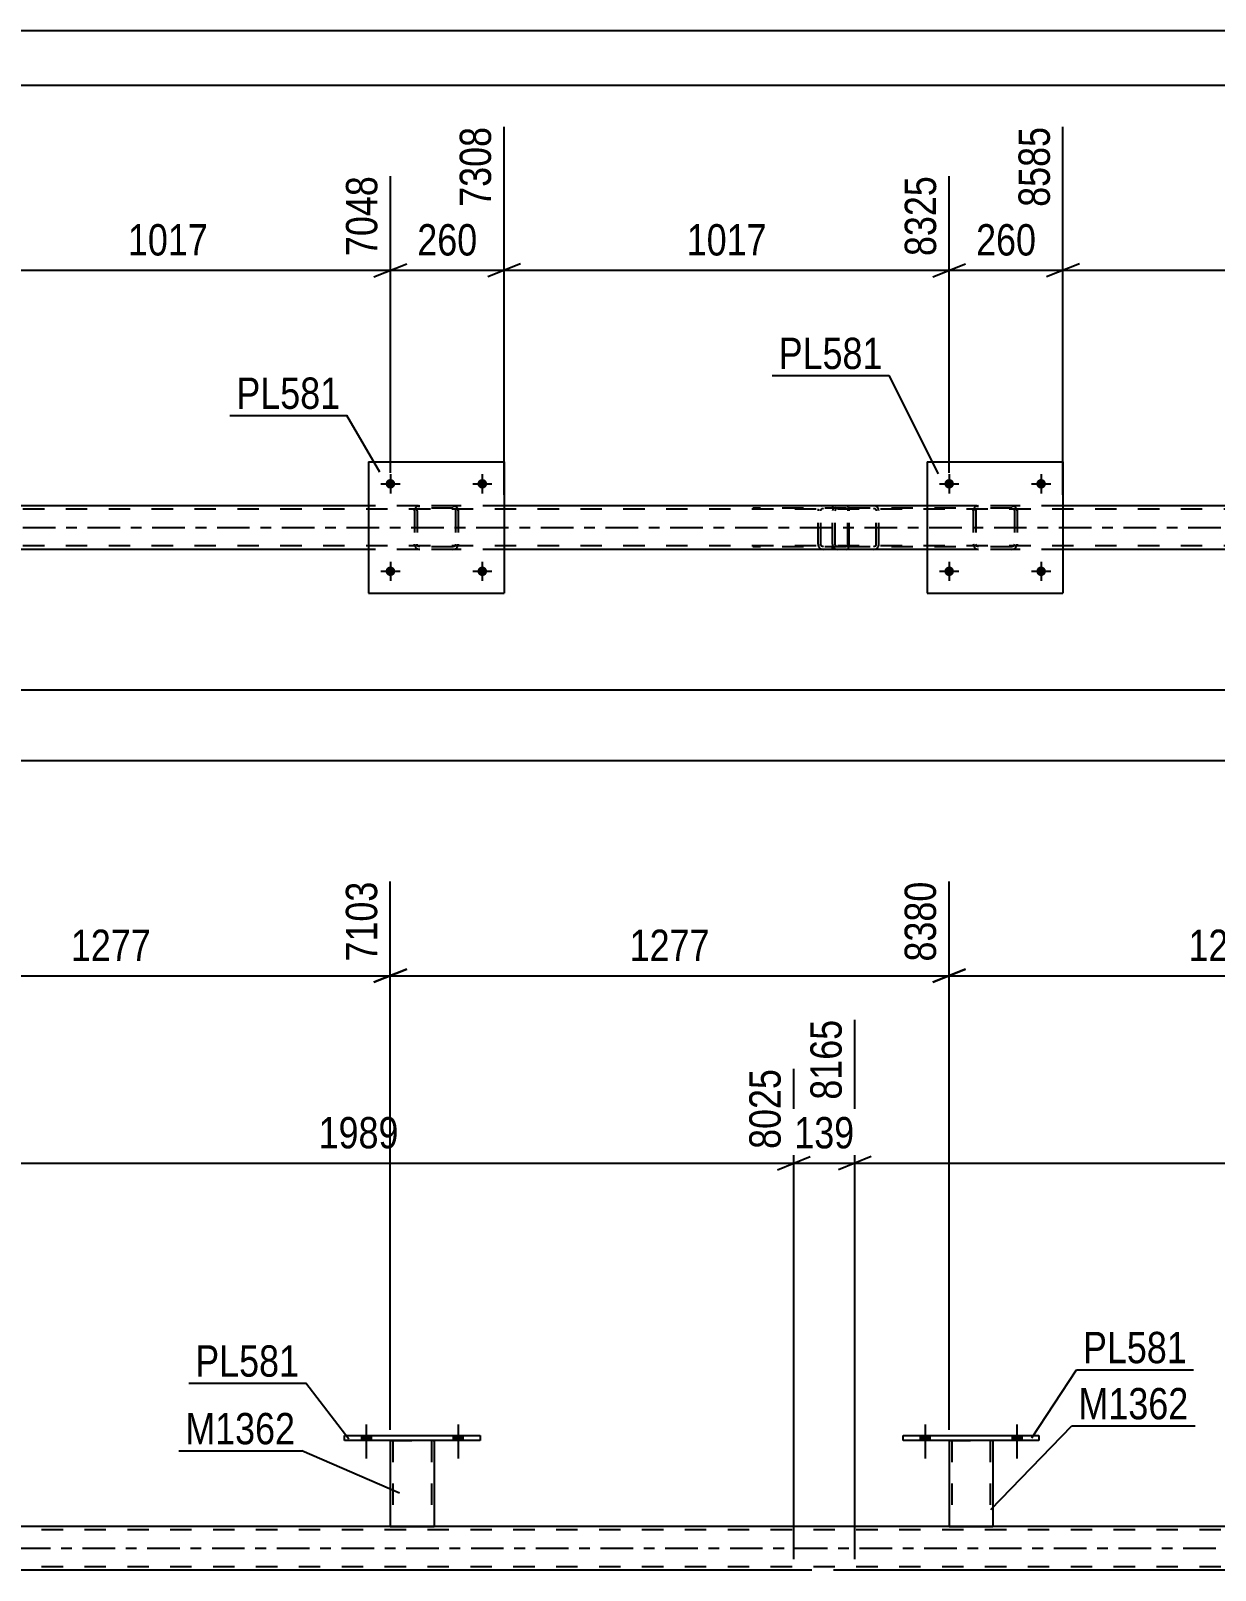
# Model space of a CAD drawing. Header units: millimetres. Extents: x 0 to 841, y 0 to 594.
# Drawn here: x 292.7 to 401, y 453.3 to 594 of the extents above; entities that cross this region are included whole.
import ezdxf

# ---------------------------------------------------------------- set-up
doc = ezdxf.new("R2010")
doc.units = ezdxf.units.MM
doc.linetypes.add('DXK_LINE_DOT2', pattern=[3.9198, 1.9599, -1.9599])
doc.linetypes.add('DXK_LINE_DOT3', pattern=[5.9187, 2.979, -0.9799, 0.9799, -0.9799])
doc.styles.add('Arial Narrow', font='ARIALN.TTF', dxfattribs={"height": 0.2})

# ---------------------------------------------------------------- blocks, each defined once
blk = doc.blocks.new('Unknown-247343380-1135 - 18088')
at = {"color": 5, "linetype": 'Continuous'}
for p, q in [((841, 594), (0, 594)), ((836, 589), (5, 589))]:
    blk.add_line(p, q, dxfattribs=at)
blk = doc.blocks.new('Part-247343380-4621 - 4602')
at = {"color": 7, "linetype": 'DXK_LINE_DOT2'}
for p, q in [((367.25, 550.59), (358.7, 550.59)), ((367.25, 550.35), (358.7, 550.35)), ((364.68, 550.24), (364.66, 550.11)), ((364.69, 550.29), (364.68, 550.24)), ((364.93, 550.2), (364.98, 550.28)), ((365.16, 550.59), (364.97, 550.55)), ((364.98, 550.28), (365.06, 550.33)), ((365.06, 550.33), (365.16, 550.35)), ((365.97, 550.59), (365.97, 550.35)), ((367.35, 550.55), (367.25, 550.59)), ((367.25, 550.35), (367.3, 550.33)), ((367.3, 550.33), (367.35, 550.28)), ((367.44, 550.45), (367.35, 550.55)), ((367.35, 550.28), (367.37, 550.2)), ((367.5, 550.29), (367.44, 550.45)), ((367.52, 550.11), (367.5, 550.29)), ((364.66, 547.07), (364.66, 550.11)), ((364.91, 550.11), (364.93, 550.2)), ((364.91, 547.07), (364.91, 550.11)), ((367.37, 550.2), (367.39, 550.11)), ((367.39, 547.07), (367.39, 550.11)), ((367.52, 547.07), (367.52, 550.11)), ((367.25, 546.83), (358.7, 546.83)), ((367.25, 546.59), (358.7, 546.59)), ((364.66, 547.07), (364.67, 546.98)), ((364.67, 546.98), (364.69, 546.88)), ((364.92, 547), (364.91, 547.07)), ((364.93, 546.98), (364.92, 547)), ((364.98, 546.9), (364.93, 546.98)), ((364.97, 546.62), (365.16, 546.59)), ((365.06, 546.85), (364.98, 546.9)), ((365.16, 546.83), (365.06, 546.85)), ((365.97, 546.59), (365.97, 546.83)), ((367.3, 546.85), (367.25, 546.83)), ((367.25, 546.59), (367.35, 546.62)), ((367.35, 546.9), (367.3, 546.85)), ((367.37, 546.98), (367.35, 546.9)), ((367.35, 546.62), (367.44, 546.73)), ((367.39, 547.07), (367.37, 546.98)), ((367.44, 546.73), (367.5, 546.88)), ((367.5, 546.88), (367.52, 547.07))]:
    blk.add_line(p, q, dxfattribs=at)
blk.add_arc((365.14, 547.08), 0.492, 203.8494, 248.8059, dxfattribs=at)
blk = doc.blocks.new('Part-247343380-4740 - 4602')
at = {"color": 7, "linetype": 'DXK_LINE_DOT2'}
for p, q in [((764.32, 550.27), (102.57, 550.27)), ((335.97, 550.59), (323.57, 550.59)), ((387.05, 550.59), (374.65, 550.59)), ((764.32, 546.91), (102.57, 546.91)), ((335.97, 546.59), (323.57, 546.59)), ((387.05, 546.59), (374.65, 546.59))]:
    blk.add_line(p, q, dxfattribs=at)
at = {"color": 2, "linetype": 'Continuous'}
for p, q in [((323.57, 550.59), (284.89, 550.59)), ((374.65, 550.59), (335.97, 550.59)), ((425.73, 550.59), (387.05, 550.59)), ((323.57, 546.59), (284.89, 546.59)), ((374.65, 546.59), (335.97, 546.59)), ((425.73, 546.59), (387.05, 546.59))]:
    blk.add_line(p, q, dxfattribs=at)
at = {"color": 7, "linetype": 'DXK_LINE_DOT3'}
blk.add_line((102.57, 548.59), (764.32, 548.59), dxfattribs=at)
blk = doc.blocks.new('Part-247343380-4624 - 4602')
at = {"color": 7, "linetype": 'DXK_LINE_DOT2'}
for p, q in [((366, 550.24), (365.97, 550.11)), ((366.01, 550.29), (366, 550.24)), ((366.25, 550.2), (366.3, 550.28)), ((366.48, 550.59), (366.29, 550.55)), ((366.3, 550.28), (366.39, 550.33)), ((366.39, 550.33), (366.48, 550.35)), ((377.26, 550.59), (366.48, 550.59)), ((377.26, 550.35), (366.48, 550.35)), ((369.92, 550.55), (369.72, 550.59)), ((369.72, 550.35), (369.82, 550.33)), ((369.82, 550.33), (369.9, 550.28)), ((369.9, 550.28), (369.96, 550.2)), ((370.2, 550.24), (370.19, 550.29)), ((370.23, 550.11), (370.2, 550.24)), ((365.97, 547.07), (365.97, 550.11)), ((366.23, 550.11), (366.25, 550.2)), ((366.23, 547.07), (366.23, 550.11)), ((369.96, 550.2), (369.97, 550.11)), ((369.97, 547.07), (369.97, 550.11)), ((370.23, 547.07), (370.23, 550.11)), ((365.97, 547.07), (365.99, 546.98)), ((365.99, 546.98), (366.01, 546.88)), ((366.24, 547), (366.23, 547.07)), ((366.25, 546.98), (366.24, 547)), ((366.3, 546.9), (366.25, 546.98)), ((366.29, 546.62), (366.48, 546.59)), ((366.39, 546.85), (366.3, 546.9)), ((366.48, 546.83), (366.39, 546.85)), ((377.26, 546.83), (366.48, 546.83)), ((377.26, 546.59), (366.48, 546.59)), ((369.82, 546.85), (369.72, 546.83)), ((369.72, 546.59), (369.92, 546.62)), ((369.9, 546.9), (369.82, 546.85)), ((369.96, 546.98), (369.9, 546.9)), ((369.96, 547), (369.97, 547.07)), ((369.96, 546.98), (369.96, 547)), ((370.19, 546.88), (370.21, 546.98)), ((370.21, 546.98), (370.23, 547.07))]:
    blk.add_line(p, q, dxfattribs=at)
for centre, start, end in [((369.74, 550.09), 24.32, 69.2417), ((366.46, 547.09), 204.32, 249.2417), ((369.74, 547.09), 290.7583, 335.68)]:
    blk.add_arc(centre, 0.496, start, end, dxfattribs=at)
blk = doc.blocks.new('Part-247343380-18731 - 4602')
at = {"color": 2, "linetype": 'Continuous'}
for p, q in [((374.65, 554.59), (374.65, 542.59)), ((374.65, 554.59), (387.05, 554.59)), ((387.05, 554.59), (387.05, 542.59)), ((374.65, 542.59), (387.05, 542.59))]:
    blk.add_line(p, q, dxfattribs=at)
blk = doc.blocks.new('Part-247343380-18729 - 4602')
at = {"color": 2, "linetype": 'Continuous'}
for p, q in [((323.57, 554.59), (323.57, 542.59)), ((323.57, 554.59), (335.97, 554.59)), ((335.97, 554.59), (335.97, 542.59)), ((323.57, 542.59), (335.97, 542.59))]:
    blk.add_line(p, q, dxfattribs=at)
blk = doc.blocks.new('Part-247343380-18728 - 4602')
at = {"color": 7, "linetype": 'DXK_LINE_DOT2'}
for p, q in [((327.77, 550.11), (327.81, 550.29)), ((327.81, 550.29), (327.77, 550.11)), ((328.03, 550.2), (328.08, 550.28)), ((328.07, 550.55), (328.25, 550.59)), ((328.25, 550.59), (328.07, 550.55)), ((328.08, 550.28), (328.16, 550.33)), ((328.16, 550.33), (328.25, 550.35)), ((331.29, 550.59), (328.25, 550.59)), ((331.29, 550.35), (328.25, 550.35)), ((331.29, 550.59), (331.48, 550.55)), ((331.48, 550.55), (331.29, 550.59)), ((331.29, 550.35), (331.39, 550.33)), ((331.39, 550.33), (331.46, 550.28)), ((331.46, 550.28), (331.52, 550.2)), ((331.74, 550.29), (331.77, 550.11)), ((331.77, 550.11), (331.74, 550.29)), ((327.77, 550.11), (327.77, 547.07)), ((328.01, 550.11), (328.03, 550.2)), ((328.01, 550.11), (328.01, 547.07)), ((331.52, 550.2), (331.53, 550.11)), ((331.53, 550.11), (331.53, 547.07)), ((331.77, 550.11), (331.77, 547.07)), ((327.81, 546.88), (327.77, 547.07)), ((327.77, 547.07), (327.81, 546.88)), ((328.03, 546.98), (328.01, 547.07)), ((328.08, 546.9), (328.03, 546.98)), ((328.25, 546.59), (328.07, 546.62)), ((328.07, 546.62), (328.25, 546.59)), ((328.16, 546.85), (328.08, 546.9)), ((328.25, 546.83), (328.16, 546.85)), ((331.29, 546.83), (328.25, 546.83)), ((331.29, 546.59), (328.25, 546.59)), ((331.39, 546.85), (331.29, 546.83)), ((331.48, 546.62), (331.29, 546.59)), ((331.29, 546.59), (331.48, 546.62)), ((331.46, 546.9), (331.39, 546.85)), ((331.52, 546.98), (331.46, 546.9)), ((331.53, 547.07), (331.52, 546.98)), ((331.77, 547.07), (331.74, 546.88)), ((331.74, 546.88), (331.77, 547.07))]:
    blk.add_line(p, q, dxfattribs=at)
at = {"color": 7, "linetype": 'DXK_LINE_DOT3'}
blk.add_line((329.77, 548.59), (329.77, 548.59), dxfattribs=at)
at = {"color": 7, "linetype": 'DXK_LINE_DOT2'}
for centre, start, end in [((328.25, 550.11), 112.5, 157.5), ((328.25, 550.11), 112.5, 157.5), ((331.29, 550.11), 22.5, 67.5), ((331.29, 550.11), 22.5, 67.5), ((328.25, 547.07), 202.5, 247.5), ((328.25, 547.07), 202.5, 247.5), ((331.29, 547.07), 292.5, 337.5), ((331.29, 547.07), 292.5, 337.5)]:
    blk.add_arc(centre, 0.48, start, end, dxfattribs=at)
blk = doc.blocks.new('Part-247343380-18730 - 4602')
at = {"color": 7, "linetype": 'DXK_LINE_DOT2'}
for p, q in [((378.85, 550.11), (378.89, 550.29)), ((378.89, 550.29), (378.85, 550.11)), ((379.11, 550.2), (379.16, 550.28)), ((379.15, 550.55), (379.33, 550.59)), ((379.33, 550.59), (379.15, 550.55)), ((379.16, 550.28), (379.24, 550.33)), ((379.24, 550.33), (379.33, 550.35)), ((382.37, 550.59), (379.33, 550.59)), ((382.37, 550.35), (379.33, 550.35)), ((382.37, 550.59), (382.56, 550.55)), ((382.56, 550.55), (382.37, 550.59)), ((382.37, 550.35), (382.47, 550.33)), ((382.47, 550.33), (382.54, 550.28)), ((382.54, 550.28), (382.6, 550.2)), ((382.82, 550.29), (382.85, 550.11)), ((382.85, 550.11), (382.82, 550.29)), ((378.85, 550.11), (378.85, 547.07)), ((379.09, 550.11), (379.11, 550.2)), ((379.09, 550.11), (379.09, 547.07)), ((382.6, 550.2), (382.61, 550.11)), ((382.61, 550.11), (382.61, 547.07)), ((382.85, 550.11), (382.85, 547.07)), ((378.89, 546.88), (378.85, 547.07)), ((378.85, 547.07), (378.89, 546.88)), ((379.11, 546.98), (379.09, 547.07)), ((379.16, 546.9), (379.11, 546.98)), ((379.33, 546.59), (379.15, 546.62)), ((379.15, 546.62), (379.33, 546.59)), ((379.24, 546.85), (379.16, 546.9)), ((379.33, 546.83), (379.24, 546.85)), ((382.37, 546.83), (379.33, 546.83)), ((382.37, 546.59), (379.33, 546.59)), ((382.47, 546.85), (382.37, 546.83)), ((382.56, 546.62), (382.37, 546.59)), ((382.37, 546.59), (382.56, 546.62)), ((382.54, 546.9), (382.47, 546.85)), ((382.6, 546.98), (382.54, 546.9)), ((382.61, 547.07), (382.6, 546.98)), ((382.85, 547.07), (382.82, 546.88)), ((382.82, 546.88), (382.85, 547.07))]:
    blk.add_line(p, q, dxfattribs=at)
at = {"color": 7, "linetype": 'DXK_LINE_DOT3'}
blk.add_line((380.85, 548.59), (380.85, 548.59), dxfattribs=at)
at = {"color": 7, "linetype": 'DXK_LINE_DOT2'}
for centre, start, end in [((379.33, 550.11), 112.5, 157.5), ((379.33, 550.11), 112.5, 157.5), ((382.37, 550.11), 22.5, 67.5), ((382.37, 550.11), 22.5, 67.5), ((379.33, 547.07), 202.5, 247.5), ((379.33, 547.07), 202.5, 247.5), ((382.37, 547.07), 292.5, 337.5), ((382.37, 547.07), 292.5, 337.5)]:
    blk.add_arc(centre, 0.48, start, end, dxfattribs=at)
blk = doc.blocks.new('Bolt-247343380-18757 - 4602')
at = {"linetype": 'Continuous'}
for points in [[(326.01, 544.59, -1), (325.13, 544.59, -1)], [(334.41, 544.59, -1), (333.53, 544.59, -1)]]:
    blk.add_hatch(color=1, dxfattribs=at).paths.add_polyline_path(points)
at = {"color": 1, "linetype": 'Continuous'}
for p, q in [((325.57, 545.47), (325.57, 543.71)), ((333.97, 545.47), (333.97, 543.71)), ((324.69, 544.59), (326.45, 544.59)), ((333.09, 544.59), (334.85, 544.59))]:
    blk.add_line(p, q, dxfattribs=at)
blk = doc.blocks.new('Bolt-247343380-18758 - 4602')
at = {"linetype": 'Continuous'}
for points in [[(326.01, 552.59, -1), (325.13, 552.59, -1)], [(334.41, 552.59, -1), (333.53, 552.59, -1)]]:
    blk.add_hatch(color=1, dxfattribs=at).paths.add_polyline_path(points)
at = {"color": 1, "linetype": 'Continuous'}
for p, q in [((325.57, 553.47), (325.57, 551.71)), ((333.97, 553.47), (333.97, 551.71)), ((324.69, 552.59), (326.45, 552.59)), ((333.09, 552.59), (334.85, 552.59))]:
    blk.add_line(p, q, dxfattribs=at)
blk = doc.blocks.new('Bolt-247343380-18759 - 4602')
at = {"linetype": 'Continuous'}
for points in [[(377.09, 544.59, -1), (376.21, 544.59, -1)], [(385.49, 544.59, -1), (384.61, 544.59, -1)]]:
    blk.add_hatch(color=1, dxfattribs=at).paths.add_polyline_path(points)
at = {"color": 1, "linetype": 'Continuous'}
for p, q in [((376.65, 545.47), (376.65, 543.71)), ((385.05, 545.47), (385.05, 543.71)), ((375.77, 544.59), (377.53, 544.59)), ((384.17, 544.59), (385.93, 544.59))]:
    blk.add_line(p, q, dxfattribs=at)
blk = doc.blocks.new('Bolt-247343380-18760 - 4602')
at = {"linetype": 'Continuous'}
for points in [[(377.09, 552.59, -1), (376.21, 552.59, -1)], [(385.49, 552.59, -1), (384.61, 552.59, -1)]]:
    blk.add_hatch(color=1, dxfattribs=at).paths.add_polyline_path(points)
at = {"color": 1, "linetype": 'Continuous'}
for p, q in [((376.65, 553.47), (376.65, 551.71)), ((385.05, 553.47), (385.05, 551.71)), ((375.77, 552.59), (377.53, 552.59)), ((384.17, 552.59), (385.93, 552.59))]:
    blk.add_line(p, q, dxfattribs=at)
blk = doc.blocks.new('Part-247343380-4993 - 4843')
at = {"color": 2, "linetype": 'Continuous'}
for p, q in [((756.18, 457.28), (54.76, 457.28)), ((362.44, 453.28), (282.88, 453.28)), ((447.58, 453.28), (368.02, 453.28))]:
    blk.add_line(p, q, dxfattribs=at)
at = {"color": 7, "linetype": 'DXK_LINE_DOT2'}
for p, q in [((762.1, 456.96), (54.76, 456.96)), ((762.1, 453.6), (54.76, 453.6)), ((368.02, 453.28), (362.44, 453.28))]:
    blk.add_line(p, q, dxfattribs=at)
at = {"color": 7, "linetype": 'DXK_LINE_DOT3'}
blk.add_line((54.76, 455.28), (762.1, 455.28), dxfattribs=at)
blk = doc.blocks.new('Part-247343380-19158 - 4843')
at = {"color": 2, "linetype": 'Continuous'}
for p, q in [((376.64, 465.12), (376.64, 457.28)), ((380.64, 465.12), (380.64, 457.28)), ((376.64, 457.28), (380.64, 457.28))]:
    blk.add_line(p, q, dxfattribs=at)
at = {"color": 7, "linetype": 'DXK_LINE_DOT2'}
for p, q in [((376.64, 465.12), (380.64, 465.12)), ((376.64, 465.12), (376.64, 465.12)), ((376.64, 465.12), (376.64, 465.12)), ((376.88, 465.12), (376.88, 457.28)), ((380.4, 465.12), (380.4, 457.28)), ((380.64, 465.12), (380.64, 465.12)), ((380.64, 465.12), (380.64, 465.12)), ((380.34, 457.28), (380.38, 457.28)), ((380.34, 457.28), (380.38, 457.28)), ((380.38, 457.28), (380.4, 457.28)), ((380.38, 457.28), (380.4, 457.28))]:
    blk.add_line(p, q, dxfattribs=at)
blk = doc.blocks.new('Bolt-247343380-19187 - 4843')
at = {"linetype": 'Continuous'}
for points in [[(374, 465.12), (374.88, 465.12), (374.88, 465.6), (374, 465.6)], [(382.4, 465.12), (383.28, 465.12), (383.28, 465.6), (382.4, 465.6)]]:
    blk.add_hatch(color=1, dxfattribs=at).paths.add_polyline_path(points)
at = {"color": 1, "linetype": 'Continuous'}
for p, q in [((374.44, 466.6), (374.44, 463.48)), ((382.84, 466.6), (382.84, 463.48)), ((374, 465.6), (374, 465.12)), ((374.88, 465.6), (374.88, 465.12)), ((382.4, 465.6), (382.4, 465.12)), ((383.28, 465.6), (383.28, 465.12))]:
    blk.add_line(p, q, dxfattribs=at)
blk = doc.blocks.new('Part-247343380-19156 - 4843')
at = {"color": 2, "linetype": 'Continuous'}
for p, q in [((325.56, 465.12), (325.56, 457.28)), ((329.56, 465.12), (329.56, 457.28)), ((325.56, 457.28), (329.56, 457.28))]:
    blk.add_line(p, q, dxfattribs=at)
at = {"color": 7, "linetype": 'DXK_LINE_DOT2'}
for p, q in [((325.56, 465.12), (329.56, 465.12)), ((325.56, 465.12), (325.56, 465.12)), ((325.56, 465.12), (325.56, 465.12)), ((325.8, 465.12), (325.8, 457.28)), ((329.32, 465.12), (329.32, 457.28)), ((329.56, 465.12), (329.56, 465.12)), ((329.56, 465.12), (329.56, 465.12)), ((329.26, 457.28), (329.3, 457.28)), ((329.26, 457.28), (329.3, 457.28)), ((329.3, 457.28), (329.32, 457.28)), ((329.3, 457.28), (329.32, 457.28))]:
    blk.add_line(p, q, dxfattribs=at)
blk = doc.blocks.new('Part-247343380-19157 - 4843')
at = {"color": 2, "linetype": 'Continuous'}
for p, q in [((321.36, 465.12), (321.36, 465.6)), ((321.36, 465.6), (333.76, 465.6)), ((333.76, 465.12), (321.36, 465.12)), ((333.76, 465.6), (333.76, 465.12))]:
    blk.add_line(p, q, dxfattribs=at)
blk = doc.blocks.new('Part-247343380-19159 - 4843')
at = {"color": 2, "linetype": 'Continuous'}
for p, q in [((372.44, 465.12), (372.44, 465.6)), ((372.44, 465.6), (384.84, 465.6)), ((384.84, 465.12), (372.44, 465.12)), ((384.84, 465.6), (384.84, 465.12))]:
    blk.add_line(p, q, dxfattribs=at)
blk = doc.blocks.new('Bolt-247343380-19185 - 4843')
at = {"linetype": 'Continuous'}
for points in [[(322.92, 465.12), (323.8, 465.12), (323.8, 465.6), (322.92, 465.6)], [(331.32, 465.12), (332.2, 465.12), (332.2, 465.6), (331.32, 465.6)]]:
    blk.add_hatch(color=1, dxfattribs=at).paths.add_polyline_path(points)
at = {"color": 1, "linetype": 'Continuous'}
for p, q in [((323.36, 466.6), (323.36, 463.48)), ((331.76, 466.6), (331.76, 463.48)), ((322.92, 465.6), (322.92, 465.12)), ((323.8, 465.6), (323.8, 465.12)), ((331.32, 465.6), (331.32, 465.12)), ((332.2, 465.6), (332.2, 465.12))]:
    blk.add_line(p, q, dxfattribs=at)
blk = doc.blocks.new('Bolt-247343380-19186 - 4843')
at = {"linetype": 'Continuous'}
for points in [[(322.92, 465.12), (323.8, 465.12), (323.8, 465.6), (322.92, 465.6)], [(331.32, 465.12), (332.2, 465.12), (332.2, 465.6), (331.32, 465.6)]]:
    blk.add_hatch(color=1, dxfattribs=at).paths.add_polyline_path(points)
at = {"color": 1, "linetype": 'Continuous'}
for p, q in [((323.36, 466.6), (323.36, 463.48)), ((331.76, 466.6), (331.76, 463.48)), ((322.92, 465.6), (322.92, 465.12)), ((323.8, 465.6), (323.8, 465.12)), ((331.32, 465.6), (331.32, 465.12)), ((332.2, 465.6), (332.2, 465.12))]:
    blk.add_line(p, q, dxfattribs=at)
blk = doc.blocks.new('Bolt-247343380-19188 - 4843')
at = {"linetype": 'Continuous'}
for points in [[(374, 465.12), (374.88, 465.12), (374.88, 465.6), (374, 465.6)], [(382.4, 465.12), (383.28, 465.12), (383.28, 465.6), (382.4, 465.6)]]:
    blk.add_hatch(color=1, dxfattribs=at).paths.add_polyline_path(points)
at = {"color": 1, "linetype": 'Continuous'}
for p, q in [((374.44, 466.6), (374.44, 463.48)), ((382.84, 466.6), (382.84, 463.48)), ((374, 465.6), (374, 465.12)), ((374.88, 465.6), (374.88, 465.12)), ((382.4, 465.6), (382.4, 465.12)), ((383.28, 465.6), (383.28, 465.12))]:
    blk.add_line(p, q, dxfattribs=at)
blk = doc.blocks.new('StraightDimension-247343380-31589 - 4602')
at = {"color": 7, "linetype": 'Continuous'}
for p, q in [((335.97, 551.59), (335.97, 585.22)), ((376.65, 553.59), (376.65, 580.72)), ((337.47, 572.71), (334.47, 571.51)), ((335.97, 572.11), (376.65, 572.11)), ((375.15, 571.51), (378.15, 572.71))]:
    blk.add_line(p, q, dxfattribs=at)
at = {"color": 0}
blk.add_wipeout([(360.57, 572.86), (360.57, 577.06), (352.06, 577.06), (352.06, 572.86)], dxfattribs=at)
at = {"color": 3, "style": 'Arial Narrow'}
blk.add_text('1017', height=2.863, dxfattribs=at).set_placement((352.66, 573.46))
at = {"color": 0, "linetype": 'Continuous'}
blk.add_wipeout([(376.05, 581.32), (371.85, 581.32), (371.85, 572.81), (376.05, 572.81)], dxfattribs=at)
at = {"color": 3, "linetype": 'Continuous', "style": 'Arial Narrow'}
blk.add_text('8325', height=2.863, rotation=90.0002, dxfattribs=at).set_placement((375.45, 573.41))
blk = doc.blocks.new('StraightDimension-247343380-31588 - 4602')
at = {"color": 7, "linetype": 'Continuous'}
for p, q in [((387.05, 551.59), (387.05, 585.22)), ((376.65, 553.59), (376.65, 580.72)), ((375.15, 571.51), (378.15, 572.71)), ((376.65, 572.11), (387.05, 572.11)), ((388.55, 572.71), (385.55, 571.51))]:
    blk.add_line(p, q, dxfattribs=at)
at = {"color": 0}
blk.add_wipeout([(385.2, 572.86), (385.2, 577.06), (378.51, 577.06), (378.51, 572.86)], dxfattribs=at)
at = {"color": 3, "style": 'Arial Narrow'}
blk.add_text('260', height=2.863, dxfattribs=at).set_placement((379.11, 573.46))
at = {"color": 0, "linetype": 'Continuous'}
blk.add_wipeout([(386.45, 585.82), (382.25, 585.82), (382.25, 577.31), (386.45, 577.31)], dxfattribs=at)
at = {"color": 3, "linetype": 'Continuous', "style": 'Arial Narrow'}
blk.add_text('8585', height=2.863, rotation=90.0002, dxfattribs=at).set_placement((385.85, 577.91))
blk = doc.blocks.new('StraightDimension-247343380-4778 - 4602')
at = {"color": 7, "linetype": 'Continuous'}
blk.add_line((65.45, 533.74), (764.32, 533.74), dxfattribs=at)
blk = doc.blocks.new('StraightDimension-247343380-21976 - 4602')
at = {"color": 7, "linetype": 'Continuous'}
blk.add_line((64.81, 527.29), (764.96, 527.29), dxfattribs=at)
blk = doc.blocks.new('StraightDimension-247343380-31587 - 4602')
at = {"color": 7, "linetype": 'Continuous'}
for p, q in [((387.05, 551.59), (387.05, 585.22)), ((427.73, 553.59), (427.73, 580.72)), ((388.55, 572.71), (385.55, 571.51)), ((387.05, 572.11), (427.73, 572.11)), ((426.23, 571.51), (429.23, 572.71))]:
    blk.add_line(p, q, dxfattribs=at)
at = {"color": 0}
blk.add_wipeout([(411.65, 572.86), (411.65, 577.06), (403.14, 577.06), (403.14, 572.86)], dxfattribs=at)
at = {"color": 3, "style": 'Arial Narrow'}
blk.add_text('1017', height=2.863, dxfattribs=at).set_placement((403.74, 573.46))
at = {"color": 0, "linetype": 'Continuous'}
blk.add_wipeout([(427.13, 581.32), (422.93, 581.32), (422.93, 572.81), (427.13, 572.81)], dxfattribs=at)
at = {"color": 3, "linetype": 'Continuous', "style": 'Arial Narrow'}
blk.add_text('9602', height=2.863, rotation=90.0002, dxfattribs=at).set_placement((426.53, 573.41))
blk = doc.blocks.new('StraightDimension-247343380-31590 - 4602')
at = {"color": 7, "linetype": 'Continuous'}
for p, q in [((335.97, 551.59), (335.97, 585.22)), ((325.57, 553.59), (325.57, 580.72)), ((324.07, 571.51), (327.07, 572.71)), ((325.57, 572.11), (335.97, 572.11)), ((337.47, 572.71), (334.47, 571.51))]:
    blk.add_line(p, q, dxfattribs=at)
at = {"color": 0}
blk.add_wipeout([(334.12, 572.86), (334.12, 577.06), (327.43, 577.06), (327.43, 572.86)], dxfattribs=at)
at = {"color": 3, "style": 'Arial Narrow'}
blk.add_text('260', height=2.863, dxfattribs=at).set_placement((328.03, 573.46))
at = {"color": 0, "linetype": 'Continuous'}
blk.add_wipeout([(335.37, 585.82), (331.17, 585.82), (331.17, 577.31), (335.37, 577.31)], dxfattribs=at)
at = {"color": 3, "linetype": 'Continuous', "style": 'Arial Narrow'}
blk.add_text('7308', height=2.863, rotation=90.0002, dxfattribs=at).set_placement((334.77, 577.91))
blk = doc.blocks.new('StraightDimension-247343380-31591 - 4602')
at = {"color": 7, "linetype": 'Continuous'}
for p, q in [((284.89, 551.59), (284.89, 585.22)), ((325.57, 553.59), (325.57, 580.72)), ((286.39, 572.71), (283.39, 571.51)), ((284.89, 572.11), (325.57, 572.11)), ((324.07, 571.51), (327.07, 572.71))]:
    blk.add_line(p, q, dxfattribs=at)
at = {"color": 0}
blk.add_wipeout([(309.49, 572.86), (309.49, 577.06), (300.98, 577.06), (300.98, 572.86)], dxfattribs=at)
at = {"color": 3, "style": 'Arial Narrow'}
blk.add_text('1017', height=2.863, dxfattribs=at).set_placement((301.58, 573.46))
at = {"color": 0, "linetype": 'Continuous'}
blk.add_wipeout([(324.97, 581.32), (320.77, 581.32), (320.77, 572.81), (324.97, 572.81)], dxfattribs=at)
at = {"color": 3, "linetype": 'Continuous', "style": 'Arial Narrow'}
blk.add_text('7048', height=2.863, rotation=90.0002, dxfattribs=at).set_placement((324.37, 573.41))
blk = doc.blocks.new('StraightDimension-247343380-5891 - 4843')
at = {"color": 7, "linetype": 'Continuous'}
for p, q in [((368.02, 454.28), (368.02, 503.6)), ((447.58, 454.28), (447.58, 500.93)), ((369.52, 491.09), (366.52, 489.89)), ((368.02, 490.49), (447.58, 490.49)), ((446.08, 489.89), (449.08, 491.09))]:
    blk.add_line(p, q, dxfattribs=at)
at = {"color": 0}
blk.add_wipeout([(412.05, 491.24), (412.05, 495.44), (403.54, 495.44), (403.54, 491.24)], dxfattribs=at)
at = {"color": 3, "style": 'Arial Narrow'}
blk.add_text('1989', height=2.863, dxfattribs=at).set_placement((404.14, 491.84))
at = {"color": 0, "linetype": 'Continuous'}
blk.add_wipeout([(446.98, 501.53), (442.78, 501.53), (442.78, 491.19), (446.98, 491.19)], dxfattribs=at)
at = {"color": 3, "linetype": 'Continuous', "style": 'Arial Narrow'}
blk.add_text('10154', height=2.863, rotation=90.0002, dxfattribs=at).set_placement((446.38, 491.79))
blk = doc.blocks.new('StraightDimension-247343380-32860 - 4843')
at = {"color": 7, "linetype": 'Continuous'}
for p, q in [((376.64, 466.12), (376.64, 516.23)), ((427.72, 466.12), (427.72, 516.23)), ((378.14, 508.22), (375.14, 507.02)), ((426.22, 507.02), (429.22, 508.22)), ((376.64, 507.62), (427.72, 507.62))]:
    blk.add_line(p, q, dxfattribs=at)
at = {"color": 0}
blk.add_wipeout([(406.44, 508.37), (406.44, 512.57), (397.92, 512.57), (397.92, 508.37)], dxfattribs=at)
at = {"color": 3, "style": 'Arial Narrow'}
blk.add_text('1277', height=2.863, dxfattribs=at).set_placement((398.52, 508.97))
at = {"color": 0, "linetype": 'Continuous'}
blk.add_wipeout([(427.12, 516.83), (422.92, 516.83), (422.92, 508.32), (427.12, 508.32)], dxfattribs=at)
at = {"color": 3, "linetype": 'Continuous', "style": 'Arial Narrow'}
blk.add_text('9657', height=2.863, rotation=90.0002, dxfattribs=at).set_placement((426.52, 508.92))
blk = doc.blocks.new('StraightDimension-247343380-5843 - 4843')
at = {"color": 7, "linetype": 'Continuous'}
for p, q in [((282.88, 454.28), (282.88, 503.6)), ((362.44, 454.28), (362.44, 499.1)), ((284.38, 491.09), (281.38, 489.89)), ((282.88, 490.49), (362.44, 490.49)), ((360.94, 489.89), (363.94, 491.09))]:
    blk.add_line(p, q, dxfattribs=at)
at = {"color": 0}
blk.add_wipeout([(326.92, 491.24), (326.92, 495.44), (318.41, 495.44), (318.41, 491.24)], dxfattribs=at)
at = {"color": 3, "style": 'Arial Narrow'}
blk.add_text('1989', height=2.863, dxfattribs=at).set_placement((319.01, 491.84))
at = {"color": 0, "linetype": 'Continuous'}
blk.add_wipeout([(361.84, 499.7), (357.64, 499.7), (357.64, 491.19), (361.84, 491.19)], dxfattribs=at)
at = {"color": 3, "linetype": 'Continuous', "style": 'Arial Narrow'}
blk.add_text('8025', height=2.863, rotation=90.0002, dxfattribs=at).set_placement((361.24, 491.79))
blk = doc.blocks.new('StraightDimension-247343380-5867 - 4843')
at = {"color": 7, "linetype": 'Continuous'}
for p, q in [((368.02, 454.28), (368.02, 503.6)), ((362.44, 454.28), (362.44, 499.1)), ((360.94, 489.89), (363.94, 491.09)), ((362.44, 490.49), (368.02, 490.49)), ((369.52, 491.09), (366.52, 489.89))]:
    blk.add_line(p, q, dxfattribs=at)
at = {"color": 0}
blk.add_wipeout([(368.57, 491.24), (368.57, 495.44), (361.89, 495.44), (361.89, 491.24)], dxfattribs=at)
at = {"color": 3, "style": 'Arial Narrow'}
blk.add_text('139', height=2.863, dxfattribs=at).set_placement((362.49, 491.84))
at = {"color": 0, "linetype": 'Continuous'}
blk.add_wipeout([(367.42, 504.2), (363.22, 504.2), (363.22, 495.69), (367.42, 495.69)], dxfattribs=at)
at = {"color": 3, "linetype": 'Continuous', "style": 'Arial Narrow'}
blk.add_text('8165', height=2.863, rotation=90.0002, dxfattribs=at).set_placement((366.82, 496.29))
blk = doc.blocks.new('StraightDimension-247343380-32861 - 4843')
at = {"color": 7, "linetype": 'Continuous'}
for p, q in [((325.56, 466.12), (325.56, 516.23)), ((376.64, 466.12), (376.64, 516.23)), ((327.06, 508.22), (324.06, 507.02)), ((375.14, 507.02), (378.14, 508.22)), ((325.56, 507.62), (376.64, 507.62))]:
    blk.add_line(p, q, dxfattribs=at)
at = {"color": 0}
blk.add_wipeout([(355.36, 508.37), (355.36, 512.57), (346.84, 512.57), (346.84, 508.37)], dxfattribs=at)
at = {"color": 3, "style": 'Arial Narrow'}
blk.add_text('1277', height=2.863, dxfattribs=at).set_placement((347.44, 508.97))
at = {"color": 0, "linetype": 'Continuous'}
blk.add_wipeout([(376.04, 516.83), (371.84, 516.83), (371.84, 508.32), (376.04, 508.32)], dxfattribs=at)
at = {"color": 3, "linetype": 'Continuous', "style": 'Arial Narrow'}
blk.add_text('8380', height=2.863, rotation=90.0002, dxfattribs=at).set_placement((375.44, 508.92))
blk = doc.blocks.new('StraightDimension-247343380-32862 - 4843')
at = {"color": 7, "linetype": 'Continuous'}
for p, q in [((274.48, 466.12), (274.48, 516.23)), ((325.56, 466.12), (325.56, 516.23)), ((275.98, 508.22), (272.98, 507.02)), ((324.06, 507.02), (327.06, 508.22)), ((274.48, 507.62), (325.56, 507.62))]:
    blk.add_line(p, q, dxfattribs=at)
at = {"color": 0}
blk.add_wipeout([(304.28, 508.37), (304.28, 512.57), (295.76, 512.57), (295.76, 508.37)], dxfattribs=at)
at = {"color": 3, "style": 'Arial Narrow'}
blk.add_text('1277', height=2.863, dxfattribs=at).set_placement((296.36, 508.97))
at = {"color": 0, "linetype": 'Continuous'}
blk.add_wipeout([(324.96, 516.83), (320.76, 516.83), (320.76, 508.32), (324.96, 508.32)], dxfattribs=at)
at = {"color": 3, "linetype": 'Continuous', "style": 'Arial Narrow'}
blk.add_text('7103', height=2.863, rotation=90.0002, dxfattribs=at).set_placement((324.36, 508.92))
blk = doc.blocks.new('Mark-247343380-32337 - 4602')
at = {"color": 0}
blk.add_wipeout([(320.99, 559.44), (320.99, 562.44), (311.49, 562.44), (311.49, 559.44)], dxfattribs=at)
blk.add_wipeout([(320.99, 559.44), (320.99, 562.44), (311.49, 562.44), (311.49, 559.44)], dxfattribs=at)
at = {"color": 30, "linetype": 'Continuous'}
for p in [(310.89, 558.84), (324.59, 553.65)]:
    blk.add_line(p, (321.59, 558.84), dxfattribs=at)
at = {"color": 3, "style": 'Arial Narrow'}
blk.add_text('PL581', height=2.863, dxfattribs=at).set_placement((311.49, 559.44))
blk = doc.blocks.new('Mark-247343380-32343 - 4602')
at = {"color": 0}
blk.add_wipeout([(370.56, 563.08), (370.56, 566.08), (361.06, 566.08), (361.06, 563.08)], dxfattribs=at)
blk.add_wipeout([(370.56, 563.08), (370.56, 566.08), (361.06, 566.08), (361.06, 563.08)], dxfattribs=at)
at = {"color": 30, "linetype": 'Continuous'}
for p in [(360.46, 562.48), (375.66, 553.51)]:
    blk.add_line(p, (371.16, 562.48), dxfattribs=at)
at = {"color": 3, "style": 'Arial Narrow'}
blk.add_text('PL581', height=2.863, dxfattribs=at).set_placement((361.06, 563.08))
blk = doc.blocks.new('Mark-247343380-33076 - 4843')
at = {"color": 0}
blk.add_wipeout([(316.87, 464.79), (316.87, 467.79), (306.82, 467.79), (306.82, 464.79)], dxfattribs=at)
blk.add_wipeout([(316.87, 464.79), (316.87, 467.79), (306.82, 467.79), (306.82, 464.79)], dxfattribs=at)
at = {"color": 30, "linetype": 'Continuous'}
for p in [(306.22, 464.19), (326.4, 460.31)]:
    blk.add_line(p, (317.47, 464.19), dxfattribs=at)
at = {"color": 3, "style": 'Arial Narrow'}
blk.add_text('M1362', height=2.863, dxfattribs=at).set_placement((306.82, 464.79))
blk = doc.blocks.new('Mark-247343380-33079 - 4843')
at = {"color": 0}
blk.add_wipeout([(317.24, 470.97), (317.24, 473.97), (307.73, 473.97), (307.73, 470.97)], dxfattribs=at)
blk.add_wipeout([(317.24, 470.97), (317.24, 473.97), (307.73, 473.97), (307.73, 470.97)], dxfattribs=at)
at = {"color": 30, "linetype": 'Continuous'}
for p in [(307.13, 470.37), (321.78, 465.26)]:
    blk.add_line(p, (317.84, 470.37), dxfattribs=at)
at = {"color": 3, "style": 'Arial Narrow'}
blk.add_text('PL581', height=2.863, dxfattribs=at).set_placement((307.73, 470.97))
blk = doc.blocks.new('Mark-247343380-33082 - 4843')
at = {"color": 0}
blk.add_wipeout([(398.52, 467.07), (398.52, 470.07), (388.47, 470.07), (388.47, 467.07)], dxfattribs=at)
blk.add_wipeout([(398.52, 467.07), (398.52, 470.07), (388.47, 470.07), (388.47, 467.07)], dxfattribs=at)
at = {"color": 30, "linetype": 'Continuous'}
for p, q in [((380.47, 458.83), (387.87, 466.47)), ((387.87, 466.47), (399.12, 466.47))]:
    blk.add_line(p, q, dxfattribs=at)
at = {"color": 3, "style": 'Arial Narrow'}
blk.add_text('M1362', height=2.863, dxfattribs=at).set_placement((388.47, 467.07))
blk = doc.blocks.new('Mark-247343380-33085 - 4843')
at = {"color": 0}
blk.add_wipeout([(398.39, 472.2), (398.39, 475.2), (388.88, 475.2), (388.88, 472.2)], dxfattribs=at)
blk.add_wipeout([(398.39, 472.2), (398.39, 475.2), (388.88, 475.2), (388.88, 472.2)], dxfattribs=at)
at = {"color": 30, "linetype": 'Continuous'}
for p, q in [((384.2, 465.39), (388.28, 471.6)), ((388.28, 471.6), (398.99, 471.6))]:
    blk.add_line(p, q, dxfattribs=at)
at = {"color": 3, "style": 'Arial Narrow'}
blk.add_text('PL581', height=2.863, dxfattribs=at).set_placement((388.88, 472.2))

msp = doc.modelspace()

# ---------------------------------------------------------------- block references
for name in ['Unknown-247343380-1135 - 18088', 'Part-247343380-18729 - 4602', 'Part-247343380-18731 - 4602', 'Bolt-247343380-18758 - 4602', 'Bolt-247343380-18760 - 4602', 'Part-247343380-4740 - 4602', 'Part-247343380-18728 - 4602', 'Part-247343380-4621 - 4602', 'Part-247343380-4624 - 4602', 'Part-247343380-18730 - 4602', 'Bolt-247343380-18757 - 4602', 'Bolt-247343380-18759 - 4602', 'Bolt-247343380-19185 - 4843', 'Bolt-247343380-19186 - 4843', 'Bolt-247343380-19187 - 4843', 'Bolt-247343380-19188 - 4843', 'Part-247343380-19157 - 4843', 'Part-247343380-19156 - 4843', 'Part-247343380-19159 - 4843', 'Part-247343380-19158 - 4843', 'Part-247343380-4993 - 4843']:
    msp.add_blockref(name, (0, 0))

# ---------------------------------------------------------------- next in the draw order: block references
for name in ['StraightDimension-247343380-31589 - 4602', 'StraightDimension-247343380-4778 - 4602', 'StraightDimension-247343380-5843 - 4843', 'StraightDimension-247343380-5891 - 4843']:
    msp.add_blockref(name, (0, 0))

# ---------------------------------------------------------------- next in the draw order: block references
for name in ['StraightDimension-247343380-31590 - 4602', 'StraightDimension-247343380-31588 - 4602', 'StraightDimension-247343380-21976 - 4602', 'StraightDimension-247343380-32860 - 4843', 'StraightDimension-247343380-5867 - 4843']:
    msp.add_blockref(name, (0, 0))

# ---------------------------------------------------------------- next in the draw order: block references
for name in ['StraightDimension-247343380-31591 - 4602', 'StraightDimension-247343380-31587 - 4602', 'Mark-247343380-32343 - 4602', 'StraightDimension-247343380-32861 - 4843', 'Mark-247343380-33082 - 4843']:
    msp.add_blockref(name, (0, 0))

# ---------------------------------------------------------------- next in the draw order: block references
for name in ['Mark-247343380-32337 - 4602', 'StraightDimension-247343380-32862 - 4843', 'Mark-247343380-33085 - 4843']:
    msp.add_blockref(name, (0, 0))

# ---------------------------------------------------------------- next in the draw order: block references
msp.add_blockref('Mark-247343380-33076 - 4843', (0, 0))

# ---------------------------------------------------------------- next in the draw order: block references
msp.add_blockref('Mark-247343380-33079 - 4843', (0, 0))

doc.saveas('drawing.dxf')
